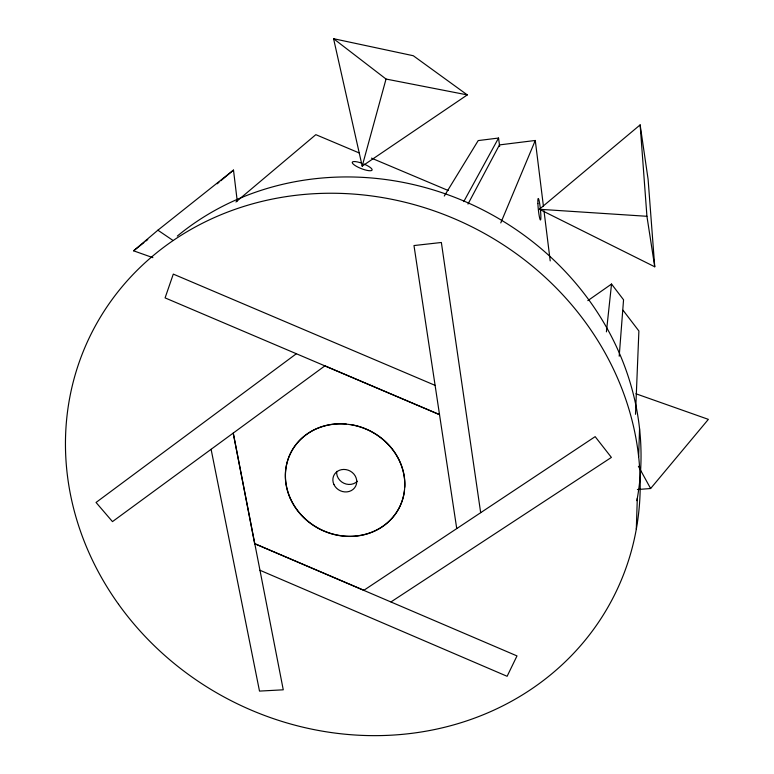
<?xml version="1.0" encoding="UTF-8"?>
<svg xmlns="http://www.w3.org/2000/svg" width="774" height="774" viewBox="0 0 774 774"><rect width="100%" height="100%" fill="white"/><g stroke="black" fill="none" stroke-linecap="round" stroke-linejoin="round"><path stroke-width="1.16" d="M636.305 529.097L637.312 498.262M638.637 456.718L639.556 428.709M635.502 414.313L638.889 330.982L623.041 310.248M619.2 356.224L623.554 299.79L611.537 284.048L587.834 300.641M606.41 331.862L611.537 284.048M362.193 166.139L386.033 79.045L333.575 38.7L362.193 166.139L467.303 94.902L413.277 55.728L333.575 38.7M456.728 528.526L413.984 245.552L441.364 242.485L480.664 512.64M211.099 449.307L259.503 691.095L283.265 689.808L233.235 433.072L254.665 543.667L363.761 590.233M500.778 222.912L535.279 140.471L499.462 144.912L467.989 204.065M463.752 201.608L498.553 138.043L478.206 140.578L444.286 196.035M254.665 543.667L516.993 655.917L507.115 676.292L259.967 570.264M637.399 489.536L650.624 488.52L708.365 419.363L635.947 393.773M152.884 257.655L133.602 250.815L157.886 230.197L233.496 170.096L237.241 201.027M235.935 201.985L315.831 134.657L359.223 152.962M217.194 183.806L219.003 182.287M220.813 180.758L233.496 170.096M539.372 209.27L640.137 124.885L648.099 179.316L654.746 266.788L539.372 209.27L646.929 216.294L654.746 266.788M133.602 250.815L143.993 242.552M145.889 241.043L147.776 239.543M296.365 353.737L96.044 502.461L112.472 521.618L324.896 365.87L439.526 414.641L165.085 297.893L173.299 274.102L435.104 385.365M363.693 590.407L595.158 436.642L611.392 457.415L391.005 601.911M386.033 79.045L467.303 94.902M371.462 158.128L448.243 190.52M157.886 230.197L172.766 240.288M638.415 466.296L650.624 488.52M498.553 138.043L499.656 146.431M535.279 140.471L543.406 206.048M543.996 210.818L550.208 260.906M640.137 124.885L646.929 216.294M404.473 490.619A60.778 55.118 26.3 0 1 340.318 535.589A60.778 55.118 26.3 0 1 285.5 472.875A60.778 55.118 26.3 0 1 346.23 423.997M350.738 424.568A60.778 55.118 26.3 0 1 404.773 487.272M357.375 481.225A12.016 10.913 26.3 0 1 343.801 483.199A12.016 10.913 26.3 0 1 336.69 471.405M177.314 236.07A279.433 255.962 26.3 0 1 496.511 217.31A279.433 255.962 26.3 0 1 636.876 500.652M364.09 164.098A10.652 2.622 21.5 0 1 370.233 170.754A10.652 2.622 21.5 0 1 353.476 164.311A10.652 2.622 21.5 0 1 361.506 163.101M333.913 484.495A12.152 11.02 26.3 0 0 354.492 487.959A12.152 11.02 26.3 0 0 346.007 469.615A12.152 11.02 26.3 0 0 333.913 484.495M118.567 604.301A292.408 265.753 26.3 0 0 614.111 595.738A292.408 265.753 26.3 0 0 325.825 193.287A292.408 265.753 26.3 0 0 118.567 604.301M290.318 498.591A60.798 55.128 26.3 0 0 393.115 517.003A60.798 55.128 26.3 0 0 351.764 424.887A60.798 55.128 26.3 0 0 290.318 498.591M537.891 203.591A10.778 1.035 84.1 0 0 540.436 219.98A10.778 1.035 84.1 0 0 539.759 204.21A10.778 1.035 84.1 0 0 537.891 203.591"/></g></svg>
